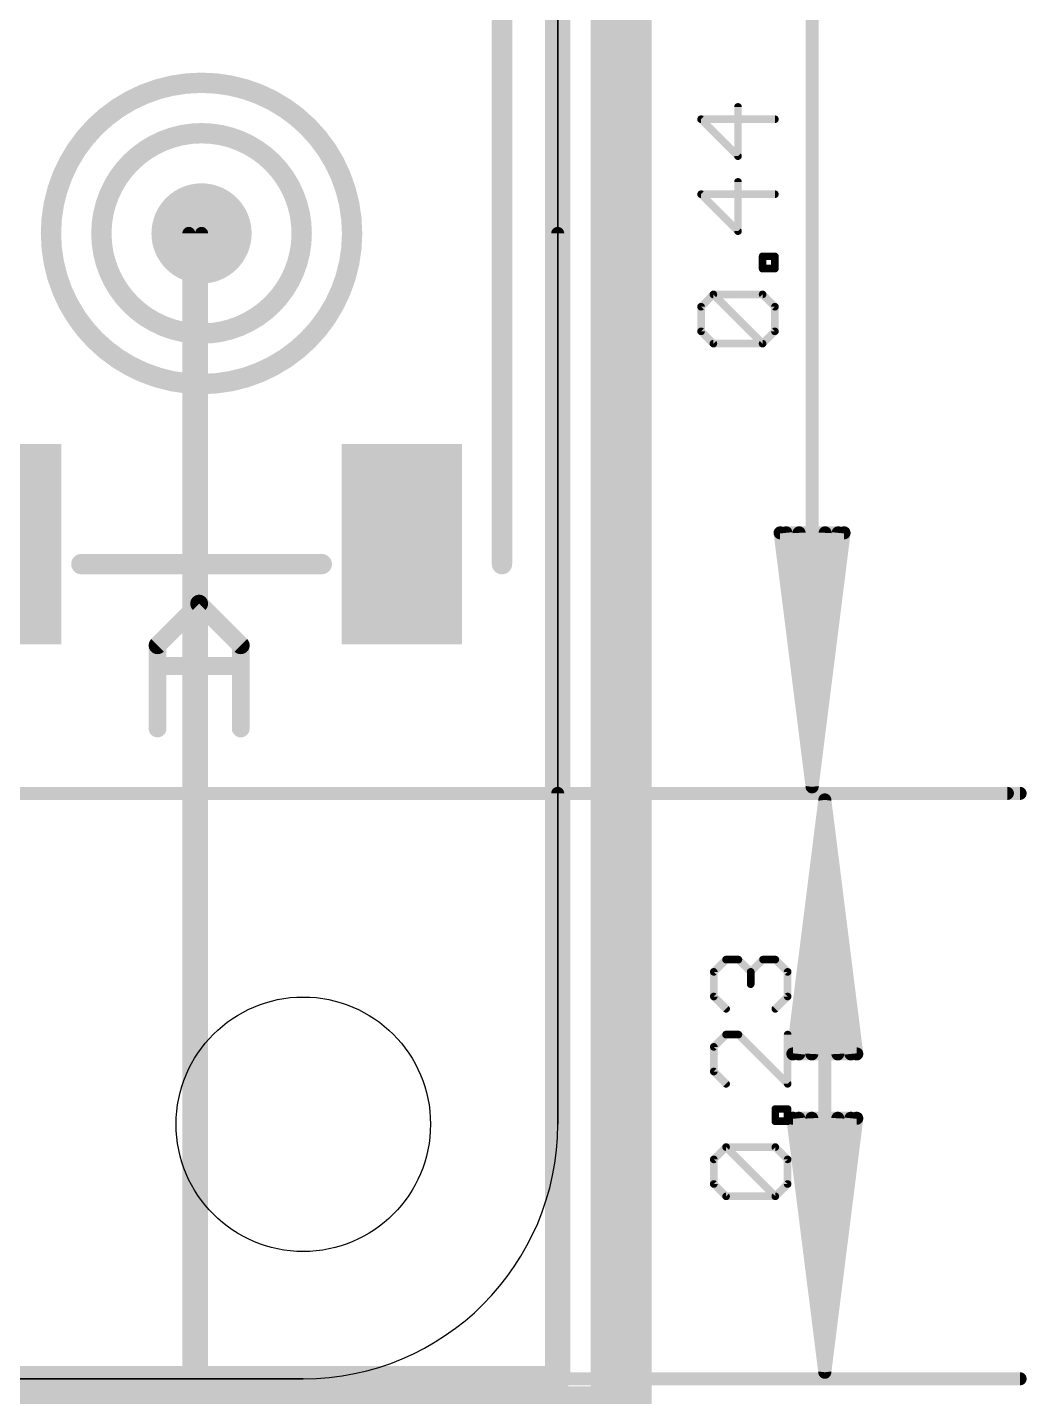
# Model space of a CAD drawing. Extents: x -7.9 to 55.5, y -9.8 to 31.
# Drawn here: x 45.51 to 55.48, y -0.18 to 13.49 of the extents above; entities that cross this region are included whole.
import ezdxf

# ---------------------------------------------------------------- set-up
doc = ezdxf.new("R2010")
doc.units = 0
for name, color, linetype in [('1', 12, 'CONTINUOUS'), ('16', 132, 'CONTINUOUS'), ('20', 53, 'CONTINUOUS'), ('21', 40, 'CONTINUOUS'), ('47', 253, 'CONTINUOUS')]:
    doc.layers.add(name, color=color, linetype=linetype)

# ---------------------------------------------------------------- blocks, each defined once
blk = doc.blocks.new('PIE')
at = {"const_width": 0.5}
blk.add_lwpolyline([(0, -0.25, 1), (0, 0.25, 1), (0, -0.25)], format="xyb", dxfattribs=at)
blk = doc.blocks.new('RECT')
blk.add_solid([(-0.5, -0.5), (0.5, -0.5), (-0.5, 0.5), (0.5, 0.5)])

msp = doc.modelspace()

# ---------------------------------------------------------------- linework, layer by layer
at = {"layer": '1', "const_width": 0.6096}
for points in [[(51.435, -0.381), (51.435, 23.495)], [(-0.127, -0.381), (51.435, -0.381)]]:
    msp.add_lwpolyline(points, dxfattribs=at)
at = {"layer": '1', "const_width": 0.3048}
msp.add_lwpolyline([(51.435, -0.5334, 1), (51.435, -0.2286)], format="xyb", dxfattribs=at)
at = {"layer": '16', "const_width": 0.254}
for points in [[(50.8, 0), (50.8, 22.86)], [(0, 0), (50.8, 0)]]:
    msp.add_lwpolyline(points, dxfattribs=at)
at = {"layer": '16', "const_width": 0.127}
for points in [[(50.7365, 0, 1), (50.8635, 0)], [(50.8, -0.0635, 1), (50.8, 0.0635)]]:
    msp.add_lwpolyline(points, format="xyb", dxfattribs=at)
at = {"layer": '20'}
for p, q in [((50.8, 20.32), (50.8, 2.54)), ((50.8, 2.54), (50.8, 20.32)), ((48.26, 0), (2.54, 0)), ((2.54, 0), (48.26, 0))]:
    msp.add_line(p, q, dxfattribs=at)
msp.add_circle((48.26, 2.54), 1.27, dxfattribs=at)
msp.add_arc((48.26, 2.54), 2.54, 270, 0, dxfattribs=at)
msp.add_arc((48.26, 2.54), 2.54, 270, 0, dxfattribs=at)
at = {"layer": '21'}
for points, const_width in [([(50.244, 14.73), (50.244, 8.13)], 0.2032), ([(48.444, 8.13), (46.044, 8.13)], 0.2032), ([(46.805, 7.3201), (47.2203, 7.7354)], 0.1778), ([(47.2203, 7.7354), (47.6355, 7.3201)], 0.1778), ([(46.805, 6.4897), (46.805, 7.3201)], 0.1778), ([(47.6355, 7.3201), (47.6355, 6.4897)], 0.1778), ([(46.805, 7.1125), (47.6355, 7.1125)], 0.1778)]:
    msp.add_lwpolyline(points, dxfattribs=dict(at, const_width=const_width))
for points, const_width in [([(47.244, 9.9267, 1), (47.244, 12.9333, 1), (47.244, 9.9267)], 0.2032), ([(47.244, 10.43, 1), (47.244, 12.43, 1), (47.244, 10.43)], 0.2032), ([(46.044, 8.1808, 1), (46.044, 8.0792)], 0.1016), ([(48.444, 8.0792, 1), (48.444, 8.1808)], 0.1016), ([(50.1932, 8.13, 1), (50.2948, 8.13)], 0.1016), ([(47.2517, 7.7668, 1), (47.1888, 7.7039)], 0.0889), ([(47.2517, 7.7039, 1), (47.1888, 7.7668)], 0.0889), ([(46.8495, 7.3201, 1), (46.7606, 7.3201)], 0.0889), ([(46.7736, 7.3516, 1), (46.8365, 7.2887)], 0.0889), ([(47.6799, 7.3201, 1), (47.591, 7.3201)], 0.0889), ([(47.604, 7.2887, 1), (47.6669, 7.3516)], 0.0889), ([(46.805, 7.157, 1), (46.805, 7.0681)], 0.0889), ([(47.6355, 7.0681, 1), (47.6355, 7.157)], 0.0889), ([(46.7606, 6.4897, 1), (46.8495, 6.4897)], 0.0889), ([(47.591, 6.4897, 1), (47.6799, 6.4897)], 0.0889)]:
    msp.add_lwpolyline(points, format="xyb", dxfattribs=dict(at, const_width=const_width))
at = {"layer": '47'}
for points, const_width in [([(53.34, 5.907), (53.34, 16.953)], 0.13), ([(52.6001, 12.2011), (52.6001, 12.6926)], 0.0762), ([(52.9687, 12.5697), (52.2315, 12.5697)], 0.0762), ([(52.2315, 12.5697), (52.6001, 12.2011)], 0.0762), ([(52.6001, 11.4527), (52.6001, 11.9442)], 0.0762), ([(52.9687, 11.8213), (52.2315, 11.8213)], 0.0762), ([(52.2315, 11.8213), (52.6001, 11.4527)], 0.0762), ([(47.117, 11.43), (47.117, -9.697)], 0.13), ([(47.244, 11.43), (47.244, -3.728)], 0.13), ([(50.8, 11.43), (50.8, -3.728)], 0.13), ([(52.8458, 11.0785), (52.8458, 11.2013)], 0.0762), ([(52.8458, 11.2013), (52.9687, 11.2013)], 0.0762), ([(52.9687, 11.2013), (52.9687, 11.0785)], 0.0762), ([(52.9687, 11.0785), (52.8458, 11.0785)], 0.0762), ([(52.2315, 10.6987), (52.3543, 10.8215)], 0.0762), ([(52.3543, 10.8215), (52.8458, 10.8215)], 0.0762), ([(52.8458, 10.3301), (52.3543, 10.8215)], 0.0762), ([(52.8458, 10.8215), (52.9687, 10.6987)], 0.0762), ([(52.2315, 10.4529), (52.2315, 10.6987)], 0.0762), ([(52.9687, 10.6987), (52.9687, 10.4529)], 0.0762), ([(52.3543, 10.3301), (52.2315, 10.4529)], 0.0762), ([(52.9687, 10.4529), (52.8458, 10.3301)], 0.0762), ([(52.8458, 10.3301), (52.3543, 10.3301)], 0.0762), ([(53.34, 5.907), (53.0208, 8.442)], 0.13), ([(53.0208, 8.442), (53.6592, 8.442)], 0.13), ([(53.34, 5.907), (53.08, 8.442)], 0.13), ([(53.34, 5.907), (53.21, 8.442)], 0.13), ([(53.6592, 8.442), (53.34, 5.907)], 0.13), ([(53.47, 8.442), (53.34, 5.907)], 0.13), ([(53.6, 8.442), (53.34, 5.907)], 0.13), ([(39.878, 5.842), (55.29, 5.842)], 0.13), ([(39.878, 5.842), (55.417, 5.842)], 0.13), ([(50.8, 5.842), (50.8, -7.157)], 0.13), ([(53.467, 5.777), (53.1478, 3.242)], 0.13), ([(53.467, 5.777), (53.207, 3.242)], 0.13), ([(53.467, 5.777), (53.337, 3.242)], 0.13), ([(53.467, 5.777), (53.467, 0.065)], 0.13), ([(53.7862, 3.242), (53.467, 5.777)], 0.13), ([(53.597, 3.242), (53.467, 5.777)], 0.13), ([(53.727, 3.242), (53.467, 5.777)], 0.13), ([(52.3585, 4.0607), (52.4813, 4.1836)], 0.0762), ([(52.4813, 4.1836), (52.6042, 4.1836)], 0.0762), ([(52.6042, 4.1836), (52.7271, 4.0607)], 0.0762), ([(52.7271, 4.0607), (52.85, 4.1836)], 0.0762), ([(52.85, 4.1836), (52.9728, 4.1836)], 0.0762), ([(52.9728, 4.1836), (53.0957, 4.0607)], 0.0762), ([(52.3585, 3.815), (52.3585, 4.0607)], 0.0762), ([(52.7271, 4.0607), (52.7271, 3.9378)], 0.0762), ([(53.0957, 4.0607), (53.0957, 3.815)], 0.0762), ([(52.4813, 3.6921), (52.3585, 3.815)], 0.0762), ([(53.0957, 3.815), (52.9728, 3.6921)], 0.0762), ([(52.4813, 3.4352), (52.3585, 3.3123)], 0.0762), ([(52.6042, 3.4352), (52.4813, 3.4352)], 0.0762), ([(53.0957, 2.9437), (52.6042, 3.4352)], 0.0762), ([(53.0957, 3.4352), (53.0957, 2.9437)], 0.0762), ([(52.3585, 3.3123), (52.3585, 3.0665)], 0.0762), ([(53.1478, 3.242), (53.7862, 3.242)], 0.13), ([(52.3585, 3.0665), (52.4813, 2.9437)], 0.0762), ([(52.9728, 2.5695), (52.9728, 2.6923)], 0.0762), ([(52.9728, 2.6923), (53.0957, 2.6923)], 0.0762), ([(53.0957, 2.5695), (52.9728, 2.5695)], 0.0762), ([(53.0957, 2.6923), (53.0957, 2.5695)], 0.0762), ([(53.467, 0.065), (53.1478, 2.6)], 0.13), ([(53.1478, 2.6), (53.7862, 2.6)], 0.13), ([(53.467, 0.065), (53.207, 2.6)], 0.13), ([(53.467, 0.065), (53.337, 2.6)], 0.13), ([(53.7862, 2.6), (53.467, 0.065)], 0.13), ([(53.597, 2.6), (53.467, 0.065)], 0.13), ([(53.727, 2.6), (53.467, 0.065)], 0.13), ([(52.3585, 2.1897), (52.4813, 2.3125)], 0.0762), ([(52.4813, 2.3125), (52.9728, 2.3125)], 0.0762), ([(52.9728, 1.8211), (52.4813, 2.3125)], 0.0762), ([(52.9728, 2.3125), (53.0957, 2.1897)], 0.0762), ([(52.3585, 1.9439), (52.3585, 2.1897)], 0.0762), ([(53.0957, 2.1897), (53.0957, 1.9439)], 0.0762), ([(52.4813, 1.8211), (52.3585, 1.9439)], 0.0762), ([(53.0957, 1.9439), (52.9728, 1.8211)], 0.0762), ([(52.9728, 1.8211), (52.4813, 1.8211)], 0.0762), ([(39.878, 0), (55.417, 0)], 0.13)]:
    msp.add_lwpolyline(points, dxfattribs=dict(at, const_width=const_width))
for points, const_width in [([(52.6191, 12.6926, 1), (52.581, 12.6926)], 0.0381), ([(52.2449, 12.5832, 1), (52.218, 12.5562)], 0.0381), ([(52.2315, 12.5888, 1), (52.2315, 12.5507)], 0.0381), ([(52.9687, 12.5507, 1), (52.9687, 12.5888)], 0.0381), ([(52.581, 12.2011, 1), (52.6191, 12.2011)], 0.0381), ([(52.5866, 12.1876, 1), (52.6136, 12.2146)], 0.0381), ([(52.6191, 11.9442, 1), (52.581, 11.9442)], 0.0381), ([(52.2449, 11.8348, 1), (52.218, 11.8078)], 0.0381), ([(52.2315, 11.8403, 1), (52.2315, 11.8022)], 0.0381), ([(52.9687, 11.8022, 1), (52.9687, 11.8403)], 0.0381), ([(47.1495, 11.43, 1), (47.0845, 11.43)], 0.065), ([(47.2765, 11.43, 1), (47.2115, 11.43)], 0.065), ([(50.8325, 11.43, 1), (50.7675, 11.43)], 0.065), ([(52.5866, 11.4392, 1), (52.6136, 11.4661)], 0.0381), ([(52.581, 11.4527, 1), (52.6191, 11.4527)], 0.0381), ([(52.8649, 11.2013, 1), (52.8268, 11.2013)], 0.0381), ([(52.8458, 11.2204, 1), (52.8458, 11.1823)], 0.0381), ([(52.9878, 11.2013, 1), (52.9497, 11.2013)], 0.0381), ([(52.9687, 11.1823, 1), (52.9687, 11.2204)], 0.0381), ([(52.8458, 11.0975, 1), (52.8458, 11.0594)], 0.0381), ([(52.8268, 11.0785, 1), (52.8649, 11.0785)], 0.0381), ([(52.9497, 11.0785, 1), (52.9878, 11.0785)], 0.0381), ([(52.9687, 11.0594, 1), (52.9687, 11.0975)], 0.0381), ([(52.3543, 10.8406, 1), (52.3543, 10.8025)], 0.0381), ([(52.3678, 10.835, 1), (52.3409, 10.8081)], 0.0381), ([(52.3678, 10.8081, 1), (52.3409, 10.835)], 0.0381), ([(52.8593, 10.835, 1), (52.8324, 10.8081)], 0.0381), ([(52.8458, 10.8025, 1), (52.8458, 10.8406)], 0.0381), ([(52.2505, 10.6987, 1), (52.2124, 10.6987)], 0.0381), ([(52.218, 10.7121, 1), (52.2449, 10.6852)], 0.0381), ([(52.9878, 10.6987, 1), (52.9497, 10.6987)], 0.0381), ([(52.9552, 10.6852, 1), (52.9822, 10.7121)], 0.0381), ([(52.2449, 10.4664, 1), (52.218, 10.4395)], 0.0381), ([(52.2124, 10.4529, 1), (52.2505, 10.4529)], 0.0381), ([(52.9497, 10.4529, 1), (52.9878, 10.4529)], 0.0381), ([(52.9822, 10.4395, 1), (52.9552, 10.4664)], 0.0381), ([(52.3543, 10.3491, 1), (52.3543, 10.311)], 0.0381), ([(52.3409, 10.3166, 1), (52.3678, 10.3435)], 0.0381), ([(52.8324, 10.3435, 1), (52.8593, 10.3166)], 0.0381), ([(52.8324, 10.3166, 1), (52.8593, 10.3435)], 0.0381), ([(52.8458, 10.311, 1), (52.8458, 10.3491)], 0.0381), ([(53.053, 8.4461, 1), (52.9885, 8.4379)], 0.065), ([(53.0208, 8.4745, 1), (53.0208, 8.4095)], 0.065), ([(53.1123, 8.4453, 1), (53.0477, 8.4387)], 0.065), ([(53.2425, 8.4437, 1), (53.1775, 8.4403)], 0.065), ([(53.5025, 8.4403, 1), (53.4375, 8.4437)], 0.065), ([(53.6323, 8.4387, 1), (53.5677, 8.4453)], 0.065), ([(53.6915, 8.4379, 1), (53.627, 8.4461)], 0.065), ([(53.6592, 8.4095, 1), (53.6592, 8.4745)], 0.065), ([(50.8325, 5.842, 1), (50.7675, 5.842)], 0.065), ([(53.3078, 5.9111, 1), (53.3722, 5.9029)], 0.065), ([(53.3077, 5.9103, 1), (53.3723, 5.9037)], 0.065), ([(53.3075, 5.9053, 1), (53.3725, 5.9087)], 0.065), ([(53.3075, 5.9087, 1), (53.3725, 5.9053)], 0.065), ([(53.3075, 5.907, 1), (53.3725, 5.907)], 0.065), ([(53.3077, 5.9037, 1), (53.3723, 5.9103)], 0.065), ([(53.3078, 5.9029, 1), (53.3722, 5.9111)], 0.065), ([(55.29, 5.8095, 1), (55.29, 5.8745)], 0.065), ([(55.417, 5.8095, 1), (55.417, 5.8745)], 0.065), ([(53.4995, 5.777, 1), (53.4345, 5.777)], 0.065), ([(53.4992, 5.7811, 1), (53.4348, 5.7729)], 0.065), ([(53.4995, 5.7753, 1), (53.4345, 5.7787)], 0.065), ([(53.4995, 5.7787, 1), (53.4345, 5.7753)], 0.065), ([(53.4993, 5.7803, 1), (53.4347, 5.7737)], 0.065), ([(53.4993, 5.7737, 1), (53.4347, 5.7803)], 0.065), ([(53.4992, 5.7729, 1), (53.4348, 5.7811)], 0.065), ([(52.4813, 4.2026, 1), (52.4813, 4.1645)], 0.0381), ([(52.4948, 4.1701, 1), (52.4679, 4.197)], 0.0381), ([(52.6177, 4.197, 1), (52.5907, 4.1701)], 0.0381), ([(52.6042, 4.1645, 1), (52.6042, 4.2026)], 0.0381), ([(52.85, 4.2026, 1), (52.85, 4.1645)], 0.0381), ([(52.8634, 4.1701, 1), (52.8365, 4.197)], 0.0381), ([(52.9863, 4.197, 1), (52.9594, 4.1701)], 0.0381), ([(52.9728, 4.1645, 1), (52.9728, 4.2026)], 0.0381), ([(52.3775, 4.0607, 1), (52.3394, 4.0607)], 0.0381), ([(52.345, 4.0742, 1), (52.3719, 4.0472)], 0.0381), ([(52.7461, 4.0607, 1), (52.708, 4.0607)], 0.0381), ([(52.7136, 4.0742, 1), (52.7406, 4.0472)], 0.0381), ([(52.7136, 4.0472, 1), (52.7406, 4.0742)], 0.0381), ([(53.1148, 4.0607, 1), (53.0767, 4.0607)], 0.0381), ([(53.0822, 4.0472, 1), (53.1092, 4.0742)], 0.0381), ([(52.3394, 3.815, 1), (52.3775, 3.815)], 0.0381), ([(52.3719, 3.8284, 1), (52.345, 3.8015)], 0.0381), ([(52.708, 3.9378, 1), (52.7461, 3.9378)], 0.0381), ([(53.0767, 3.815, 1), (53.1148, 3.815)], 0.0381), ([(53.1092, 3.8015, 1), (53.0822, 3.8284)], 0.0381), ([(52.4679, 3.6786, 1), (52.4948, 3.7056)], 0.0381), ([(52.9594, 3.7056, 1), (52.9863, 3.6786)], 0.0381), ([(52.4813, 3.4542, 1), (52.4813, 3.4161)], 0.0381), ([(52.4948, 3.4217, 1), (52.4679, 3.4486)], 0.0381), ([(52.6177, 3.4486, 1), (52.5907, 3.4217)], 0.0381), ([(52.6042, 3.4161, 1), (52.6042, 3.4542)], 0.0381), ([(53.1148, 3.4352, 1), (53.0767, 3.4352)], 0.0381), ([(52.3775, 3.3123, 1), (52.3394, 3.3123)], 0.0381), ([(52.345, 3.3258, 1), (52.3719, 3.2988)], 0.0381), ([(53.1478, 3.2745, 1), (53.1478, 3.2095)], 0.065), ([(53.7862, 3.2095, 1), (53.7862, 3.2745)], 0.065), ([(53.1155, 3.2461, 1), (53.18, 3.2379)], 0.065), ([(53.1747, 3.2453, 1), (53.2393, 3.2387)], 0.065), ([(53.3045, 3.2437, 1), (53.3695, 3.2403)], 0.065), ([(53.5645, 3.2403, 1), (53.6295, 3.2437)], 0.065), ([(53.6947, 3.2387, 1), (53.7593, 3.2453)], 0.065), ([(53.754, 3.2379, 1), (53.8185, 3.2461)], 0.065), ([(52.3394, 3.0665, 1), (52.3775, 3.0665)], 0.0381), ([(52.3719, 3.08, 1), (52.345, 3.0531)], 0.0381), ([(52.4679, 2.9302, 1), (52.4948, 2.9571)], 0.0381), ([(53.0767, 2.9437, 1), (53.1148, 2.9437)], 0.0381), ([(53.0822, 2.9302, 1), (53.1092, 2.9571)], 0.0381), ([(52.9728, 2.7114, 1), (52.9728, 2.6733)], 0.0381), ([(52.9728, 2.5885, 1), (52.9728, 2.5504)], 0.0381), ([(52.9919, 2.6923, 1), (52.9538, 2.6923)], 0.0381), ([(53.1148, 2.6923, 1), (53.0767, 2.6923)], 0.0381), ([(53.0957, 2.6733, 1), (53.0957, 2.7114)], 0.0381), ([(53.0957, 2.5504, 1), (53.0957, 2.5885)], 0.0381), ([(53.18, 2.6041, 1), (53.1155, 2.5959)], 0.065), ([(53.1478, 2.6325, 1), (53.1478, 2.5675)], 0.065), ([(53.2393, 2.6033, 1), (53.1747, 2.5967)], 0.065), ([(53.3695, 2.6017, 1), (53.3045, 2.5983)], 0.065), ([(53.6295, 2.5983, 1), (53.5645, 2.6017)], 0.065), ([(53.7593, 2.5967, 1), (53.6947, 2.6033)], 0.065), ([(53.8185, 2.5959, 1), (53.754, 2.6041)], 0.065), ([(53.7862, 2.5675, 1), (53.7862, 2.6325)], 0.065), ([(52.9538, 2.5695, 1), (52.9919, 2.5695)], 0.0381), ([(53.0767, 2.5695, 1), (53.1148, 2.5695)], 0.0381), ([(52.4813, 2.3316, 1), (52.4813, 2.2935)], 0.0381), ([(52.4948, 2.326, 1), (52.4679, 2.2991)], 0.0381), ([(52.4948, 2.2991, 1), (52.4679, 2.326)], 0.0381), ([(52.9863, 2.326, 1), (52.9594, 2.2991)], 0.0381), ([(52.9728, 2.2935, 1), (52.9728, 2.3316)], 0.0381), ([(52.3775, 2.1897, 1), (52.3394, 2.1897)], 0.0381), ([(52.345, 2.2031, 1), (52.3719, 2.1762)], 0.0381), ([(53.1148, 2.1897, 1), (53.0767, 2.1897)], 0.0381), ([(53.0822, 2.1762, 1), (53.1092, 2.2031)], 0.0381), ([(52.3394, 1.9439, 1), (52.3775, 1.9439)], 0.0381), ([(52.3719, 1.9574, 1), (52.345, 1.9305)], 0.0381), ([(53.0767, 1.9439, 1), (53.1148, 1.9439)], 0.0381), ([(53.1092, 1.9305, 1), (53.0822, 1.9574)], 0.0381), ([(52.4813, 1.8401, 1), (52.4813, 1.802)], 0.0381), ([(52.4679, 1.8076, 1), (52.4948, 1.8345)], 0.0381), ([(52.9594, 1.8345, 1), (52.9863, 1.8076)], 0.0381), ([(52.9594, 1.8076, 1), (52.9863, 1.8345)], 0.0381), ([(52.9728, 1.802, 1), (52.9728, 1.8401)], 0.0381), ([(53.4348, 0.0691, 1), (53.4992, 0.0609)], 0.065), ([(53.4347, 0.0683, 1), (53.4993, 0.0617)], 0.065), ([(53.4345, 0.0633, 1), (53.4995, 0.0667)], 0.065), ([(53.4345, 0.0667, 1), (53.4995, 0.0633)], 0.065), ([(53.4345, 0.065, 1), (53.4995, 0.065)], 0.065), ([(53.4347, 0.0617, 1), (53.4993, 0.0683)], 0.065), ([(53.4348, 0.0609, 1), (53.4992, 0.0691)], 0.065), ([(55.417, -0.0325, 1), (55.417, 0.0325)], 0.065)]:
    msp.add_lwpolyline(points, format="xyb", dxfattribs=dict(at, const_width=const_width))

# ---------------------------------------------------------------- block references
at = {"layer": '1'}
msp.add_blockref('PIE', (47.244, 11.43), dxfattribs=at)
at = {"layer": '1', "xscale": 2, "yscale": 1.2, "rotation": 90}
for p in [(45.244, 8.33), (49.244, 8.33)]:
    msp.add_blockref('RECT', p, dxfattribs=at)

doc.saveas('drawing.dxf')
